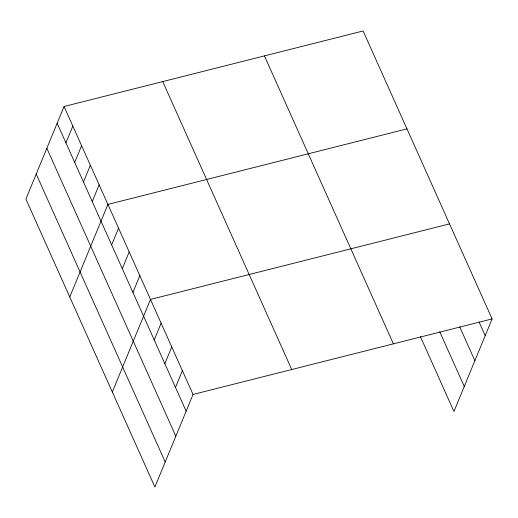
<?xml version="1.0" encoding="UTF-8"?>
<svg xmlns="http://www.w3.org/2000/svg" width="518" height="518" viewBox="0 0 518 518"><rect width="100%" height="100%" fill="white"/><g stroke="black" fill="none" stroke-linecap="round" stroke-linejoin="round"><path stroke-width="0.78" d="M64.057 106.507L25.9 199.08L154.888 487.024L193.046 394.457L64.057 106.507L363.112 30.976L492.1 318.92L453.943 411.493L420.409 336.622M65.922 142.838L72.824 126.088M74.696 162.412L81.598 145.668M83.469 181.993L90.365 165.248M92.236 201.573L99.139 184.829M69.755 296.982L107.912 204.409L406.967 128.878M111.648 244.91L118.551 228.166M122.293 268.667L129.196 251.923M132.932 292.424L139.834 275.68M112.322 392.003L150.479 299.436L449.533 223.899M154.215 339.931L161.117 323.187M164.86 363.688L171.762 346.943M175.498 387.445L182.401 370.7M193.046 394.457L492.1 318.92M479.072 321.989L485.198 335.664M459.731 326.852L474.883 360.69M439.75 331.76L464.257 386.467M264.42 55.899L393.415 343.848M162.743 81.585L291.731 369.528M57.155 123.258L186.143 411.201M46.84 148.278L175.829 436.221M36.215 174.054L165.203 462.004"/></g></svg>
